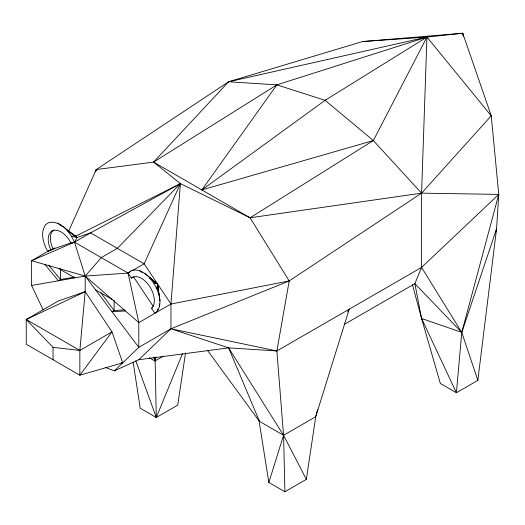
<?xml version="1.0" encoding="UTF-8"?>
<svg xmlns="http://www.w3.org/2000/svg" width="525" height="525" viewBox="0 0 525 525"><rect width="100%" height="100%" fill="white"/><g stroke="black" fill="none" stroke-linecap="round" stroke-linejoin="round"><path stroke-width="0.79" d="M155.072 356.928L156.286 417.493L177.719 405.116L185.535 352.898M68.788 230.928L96.252 169.562L153.602 162.094L180.403 183.625L250.077 217.79L421.575 193.154L498.75 194.394L461.77 332.397L456.409 392.739L421.575 318.478L414.875 283.664L421.575 267.422L421.575 193.154L426.937 37.085L462.735 33.246L491.249 115.802L498.75 194.394L496.552 228.893L477.848 380.363L456.409 392.739L440.331 383.453L421.575 318.478L412.427 284.681M105.387 367.441L114.358 370.873L138.797 359.73L170.953 328.788L170.953 304.034L180.403 183.625L74.701 236.663M70.96 242.878L53.183 249.034L47.69 251.436C43.431 243.495 39.788 232.621 45.714 224.588L49.035 222.436C61.149 220.395 70.042 232.391 74.484 242.15L128.08 273.092L131.427 278.119A18.204 10.507 60 0 1 149.52 286.243A18.204 10.507 60 0 1 151.528 308.293L154.875 313.32C164.102 306.305 158.018 293.239 157.553 283.92C149.782 278.618 142.006 267.284 131.191 270.605L128.08 273.092L85.201 276.065L31.612 285.469L31.612 260.715L49.087 250.628M85.201 291.657L26.25 319.508L53.045 347.353L79.846 350.451L112.002 331.885L79.846 375.204L26.25 344.262L26.25 319.508L58.406 300.943L85.201 291.657L112.002 331.885L122.719 362.827L79.846 375.204L79.846 350.451L85.201 291.657L85.201 276.065L74.484 242.15L77.162 237.51L90.562 232.87L180.403 183.625L144.158 263.812L132.274 270.67M157.408 285.554L157.553 283.92L144.67 273.407M159.987 301.035L159.062 295.011L156.85 288.757L157.553 283.92L154.928 281.971M258.897 419.829L268.833 482.468L284.911 491.754L306.351 479.377L315.728 416.719L317.559 409.566M95.97 171.17L96.252 169.562L228.637 81.762L362.624 41.541L462.735 33.246L463.45 36.442M284.911 491.754L283.572 435.284L276.872 350.962L289.203 280.941L250.077 217.79L153.602 162.094L228.637 81.762L426.937 37.085L491.249 115.802L421.575 193.154L289.203 280.941L170.953 328.788L138.797 347.353L114.358 370.873M495.777 232.07L496.552 228.893L461.77 332.397L477.848 380.363M156.155 357.151L154.947 361.023L149.271 357.742M268.833 482.468L283.572 435.284L315.728 416.719L349.223 309.192L347.635 311.942M95.478 171.878L96.252 169.562M133.173 362.375L140.208 408.207L156.286 417.493L182.431 353.824M250.077 217.79L373.341 140.556L426.937 37.085L362.624 41.541M201.843 189.938L276.872 84.86L426.937 37.085L325.106 100.328L201.843 189.938L373.341 140.556L421.575 193.154M180.403 183.625L117.357 248.338L101.279 257.624L85.201 276.065L31.612 260.715L74.484 242.15L90.562 232.87L144.158 263.812L170.953 304.034L289.203 280.941M138.797 359.73L228.637 347.872L276.872 350.962L421.575 267.422L498.75 194.394M153.602 162.094L276.872 84.86L325.106 100.328L373.341 140.556M51.037 250.274A18.204 10.507 60 0 1 53.045 230.547A18.204 10.507 60 0 1 71.138 243.311L72.745 242.379M130.876 271.478L128.08 273.092L138.797 322.599L138.797 347.353L85.201 276.065L138.797 322.599L170.953 304.034M131.427 278.119L133.573 276.878L153.228 306.383M151.528 308.293L152.598 307.676M163.334 356.18L154.947 361.023L153.667 357.151M344.164 324.489L414.875 283.664L461.77 332.397L421.575 318.478L422.566 319.777M47.69 251.436L55.059 247.951M325.106 100.328L326.589 99.652M71.138 243.311L74.484 242.15M74.642 277.056L60.552 279.53L58.406 280.763L45.006 264.554M124.392 309.901L114.142 310.472L112.002 311.706L125.396 310.964M228.637 81.762L276.872 84.86M276.872 350.962L170.953 328.788L228.637 347.872L283.572 435.284L306.351 479.377M71.367 236.066L77.162 237.51L62.737 226.262M121.157 362.44L122.719 362.827M149.362 277.515L153.53 282.765L157.553 283.92L159.062 295.011M155.42 282.844L157.553 283.92L158.058 289.531M75.725 236.736L77.162 237.51L66.885 229.93M58.406 268.387L74.845 277.882M95.563 289.839L112.002 299.329M207.408 350.273L259.455 421.358L283.572 435.284M26.25 319.508L79.846 350.451M154.849 282.214L157.553 283.92L157.572 285.534M74.425 235.738L77.162 237.51L67.351 230.626M57.894 223.302L61.747 226.144M139.827 270.769L142.452 272.718M149.678 278.079L150.99 279.051M152.303 280.028L153.615 281M48.7 265.184L60.552 279.53L60.552 268.702M100.603 292.464L114.142 310.472L114.142 300.412M421.575 267.422L461.77 332.397M153.53 282.765L156.85 288.757M31.612 285.469L43.142 309.888M228.637 347.872L259.455 421.358M135.811 360.872L156.286 417.493M462.735 33.246L463.168 35.654M158.274 291.933L158.412 293.541M159.344 303.955L159.561 306.357M157.795 308.949L157.808 310.564M53.045 347.353L53.045 359.73M53.183 249.034A18.204 10.507 60 0 1 53.944 229.898"/></g></svg>
